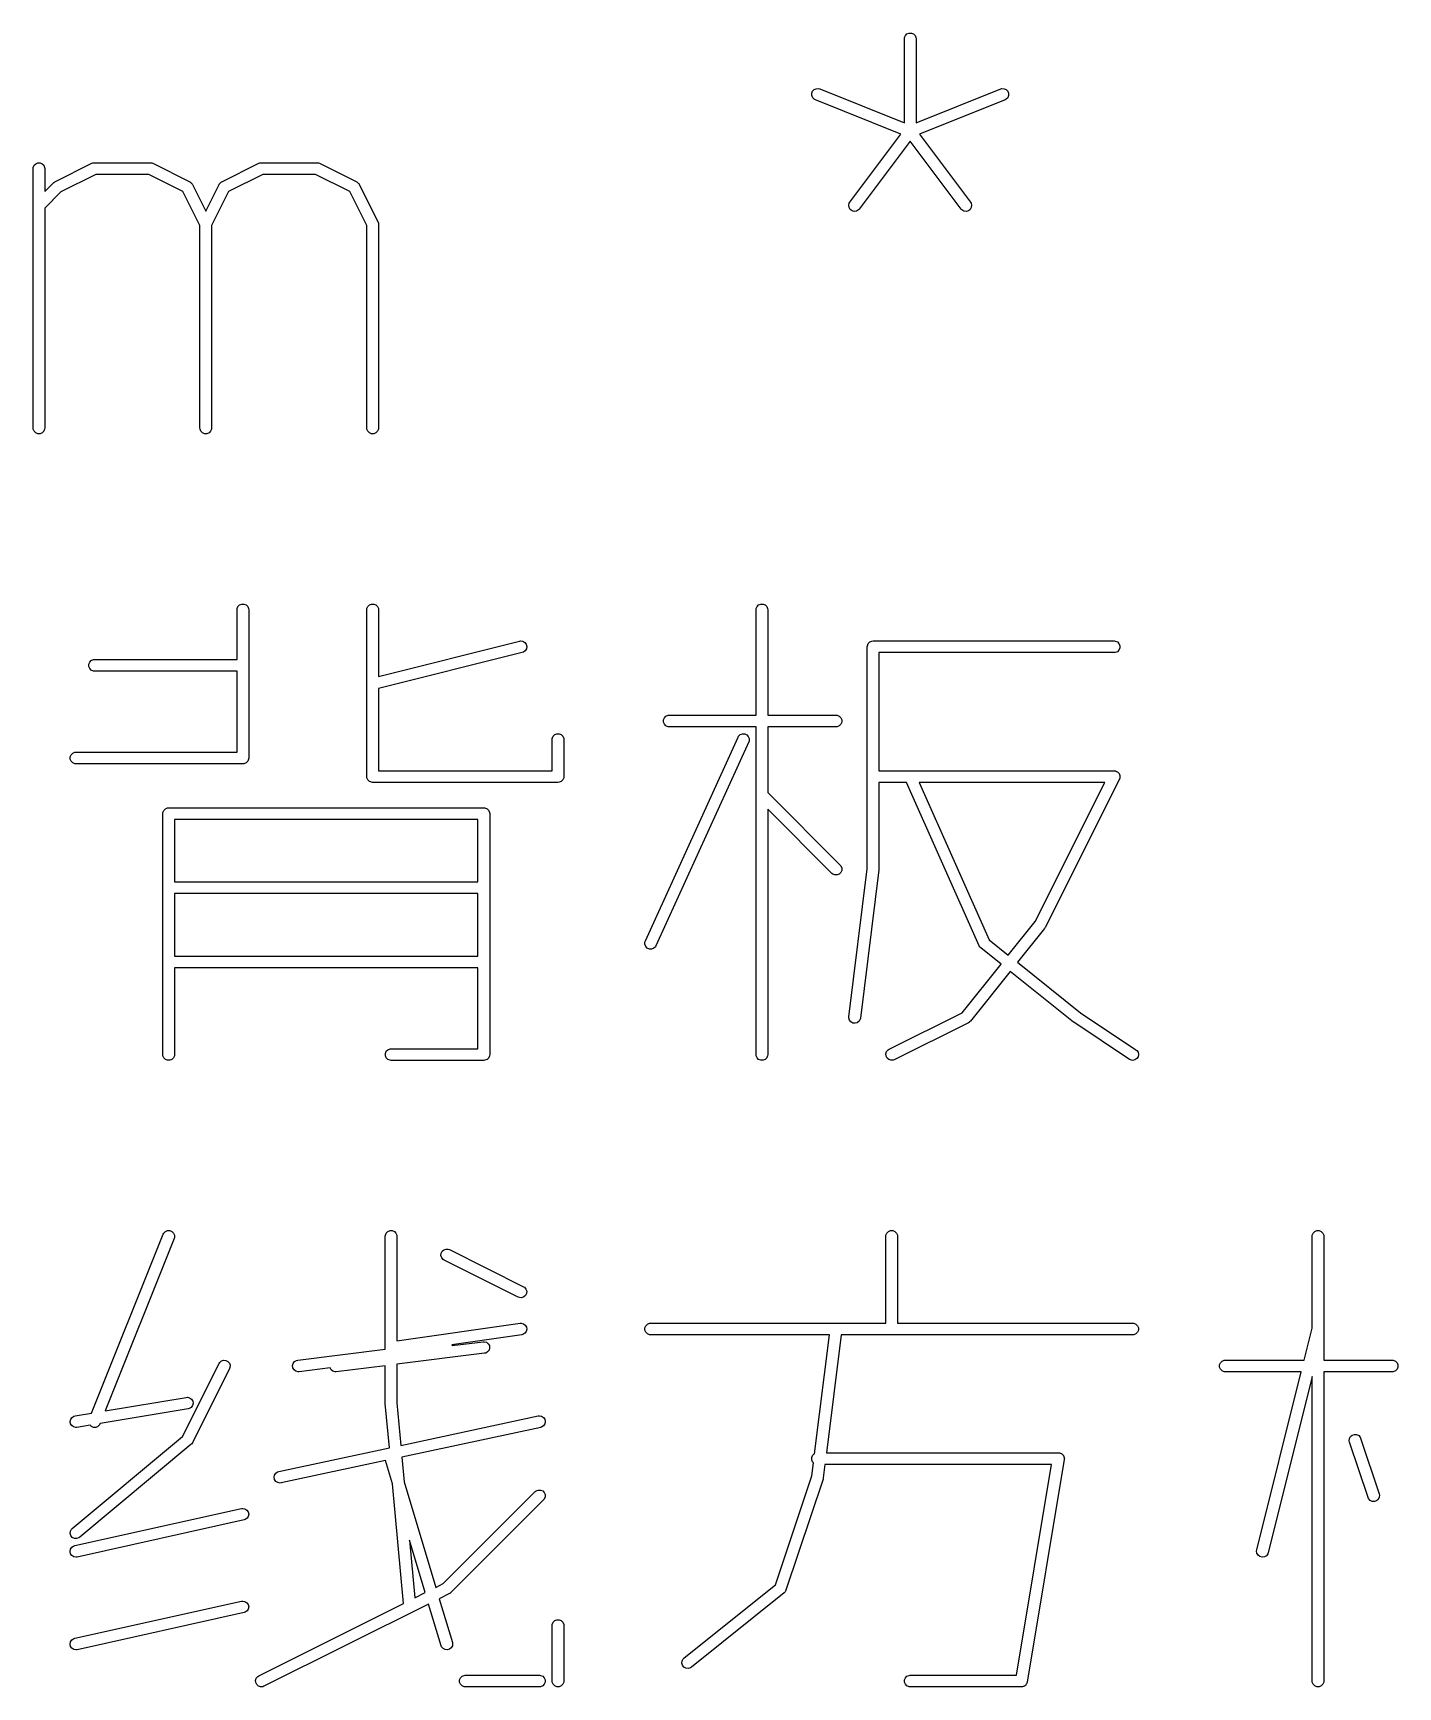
# Model space of a CAD drawing. Extents: x 20 to 216, y -192 to -20.
# Drawn here: x 43.37 to 60.9, y -192.46 to -171.21 of the extents above; entities that cross this region are included whole.
import ezdxf

# ---------------------------------------------------------------- set-up
doc = ezdxf.new("R2010")
doc.units = 0
doc.layers.add('BLACK', color=7, linetype='CONTINUOUS')

msp = doc.modelspace()

# ---------------------------------------------------------------- linework, layer by layer
at = {"layer": 'BLACK', "linetype": 'CONTINUOUS'}
for p, q in [((54.558459, -171.266223), (54.569658, -171.239187)), ((54.569658, -171.239187), (54.59035, -171.218495)), ((54.59035, -171.218495), (54.617386, -171.207296)), ((54.617386, -171.207296), (54.64665, -171.207296)), ((54.64665, -171.207296), (54.673686, -171.218495)), ((54.673686, -171.218495), (54.694378, -171.239187)), ((54.694378, -171.239187), (54.705577, -171.266223)), ((54.557018, -171.280855), (54.558459, -171.266223)), ((54.557018, -172.360553), (54.557018, -171.280855)), ((54.705577, -171.266223), (54.707018, -171.280855)), ((54.707018, -171.280855), (54.707018, -172.360553)), ((53.36781, -171.981406), (53.378678, -171.954235)), ((53.368167, -172.010668), (53.36781, -171.981406)), ((53.379694, -172.037565), (53.368167, -172.010668)), ((53.378678, -171.954235), (53.399117, -171.933292)), ((53.400637, -172.058004), (53.379694, -172.037565)), ((53.399117, -171.933292), (53.426014, -171.921765)), ((53.413688, -172.064776), (53.400637, -172.058004)), ((54.5133, -172.504621), (53.413688, -172.064776)), ((53.426014, -171.921765), (53.455276, -171.921408)), ((53.455276, -171.921408), (53.469396, -171.925504)), ((53.469396, -171.925504), (54.557018, -172.360553)), ((54.707018, -172.360553), (55.794641, -171.925504)), ((55.850349, -172.064776), (54.750735, -172.504621)), ((55.794641, -171.925504), (55.808761, -171.921408)), ((55.808761, -171.921408), (55.838023, -171.921765)), ((55.838023, -171.921765), (55.86492, -171.933292)), ((55.8634, -172.058004), (55.850349, -172.064776)), ((55.884343, -172.037565), (55.8634, -172.058004)), ((55.86492, -171.933292), (55.885359, -171.954235)), ((55.89587, -172.010668), (55.884343, -172.037565)), ((55.885359, -171.954235), (55.896227, -171.981406)), ((55.896227, -171.981406), (55.89587, -172.010668)), ((53.857733, -173.378712), (54.5133, -172.504621)), ((54.750735, -172.504621), (55.406304, -173.378712)), ((54.632018, -172.596331), (53.977733, -173.468712)), ((55.286304, -173.468712), (54.632018, -172.596331)), ((43.366542, -172.947521), (43.367983, -172.932889)), ((43.366542, -176.280855), (43.366542, -172.947521)), ((43.367983, -172.932889), (43.379182, -172.905853)), ((43.379182, -172.905853), (43.399874, -172.885161)), ((43.399874, -172.885161), (43.42691, -172.873962)), ((43.42691, -172.873962), (43.456174, -172.873962)), ((43.456174, -172.873962), (43.48321, -172.885161)), ((43.48321, -172.885161), (43.503902, -172.905853)), ((43.503902, -172.905853), (43.515101, -172.932889)), ((43.515101, -172.932889), (43.516542, -172.947521)), ((43.516542, -172.947521), (43.516542, -173.242646)), ((43.646096, -173.118535), (44.122286, -172.880439)), ((44.122286, -172.880439), (44.136018, -172.875184)), ((44.136018, -172.875184), (44.138705, -172.874993)), ((44.138705, -172.874993), (44.141195, -172.873962)), ((44.141195, -172.873962), (44.155827, -172.872521)), ((44.155827, -172.872521), (44.870113, -172.872521)), ((44.870113, -172.872521), (44.884745, -172.873962)), ((44.884745, -172.873962), (44.887234, -172.874993)), ((44.887234, -172.874993), (44.889922, -172.875184)), ((44.889922, -172.875184), (44.903654, -172.880439)), ((44.903654, -172.880439), (45.379845, -173.118535)), ((45.788953, -173.118535), (46.265144, -172.880439)), ((46.265144, -172.880439), (46.278876, -172.875184)), ((46.278876, -172.875184), (46.281563, -172.874993)), ((46.281563, -172.874993), (46.284053, -172.873962)), ((46.284053, -172.873962), (46.298685, -172.872521)), ((46.298685, -172.872521), (47.01297, -172.872521)), ((47.01297, -172.872521), (47.027602, -172.873962)), ((47.027602, -172.873962), (47.030091, -172.874993)), ((47.030091, -172.874993), (47.032779, -172.875184)), ((47.032779, -172.875184), (47.046511, -172.880439)), ((47.046511, -172.880439), (47.522702, -173.118535)), ((43.516542, -173.242646), (43.626604, -173.132584)), ((43.626604, -173.132584), (43.632356, -173.127863)), ((43.632356, -173.127863), (43.633653, -173.126368)), ((43.633653, -173.126368), (43.635907, -173.124948)), ((43.635907, -173.124948), (43.637969, -173.123257)), ((43.637969, -173.123257), (43.639799, -173.122498)), ((43.639799, -173.122498), (43.646096, -173.118535)), ((44.173532, -173.022521), (43.724064, -173.247255)), ((44.852408, -173.022521), (44.173532, -173.022521)), ((45.290402, -173.241518), (44.852408, -173.022521)), ((45.379845, -173.118535), (45.382291, -173.120075)), ((45.382291, -173.120075), (45.383446, -173.12046)), ((45.383446, -173.12046), (45.384884, -173.121707)), ((45.384884, -173.121707), (45.392288, -173.126368)), ((45.392288, -173.126368), (45.398447, -173.133469)), ((45.398447, -173.133469), (45.405554, -173.139633)), ((45.405554, -173.139633), (45.410215, -173.147038)), ((45.410215, -173.147038), (45.411461, -173.148475)), ((45.411461, -173.148475), (45.411845, -173.149628)), ((45.411845, -173.149628), (45.413386, -173.152076)), ((45.413386, -173.152076), (45.584399, -173.494102)), ((45.584399, -173.494102), (45.755412, -173.152076)), ((45.755412, -173.152076), (45.756952, -173.149629)), ((45.756952, -173.149629), (45.757337, -173.148475)), ((45.757337, -173.148475), (45.758584, -173.147036)), ((45.758584, -173.147036), (45.763245, -173.139633)), ((45.763245, -173.139633), (45.770347, -173.133472)), ((45.770347, -173.133472), (45.77651, -173.126367)), ((45.77651, -173.126367), (45.783911, -173.121707)), ((45.783911, -173.121707), (45.785352, -173.120459)), ((45.785352, -173.120459), (45.786508, -173.120073)), ((45.786508, -173.120073), (45.788953, -173.118535)), ((46.31639, -173.022521), (45.878395, -173.241518)), ((46.995265, -173.022521), (46.31639, -173.022521)), ((47.433259, -173.241518), (46.995265, -173.022521)), ((47.522702, -173.118535), (47.525148, -173.120075)), ((47.525148, -173.120075), (47.526303, -173.12046)), ((47.526303, -173.12046), (47.527741, -173.121707)), ((47.527741, -173.121707), (47.535145, -173.126368)), ((47.535145, -173.126368), (47.541304, -173.133469)), ((47.541304, -173.133469), (47.548411, -173.139633)), ((47.548411, -173.139633), (47.553072, -173.147038)), ((47.553072, -173.147038), (47.554318, -173.148475)), ((47.554318, -173.148475), (47.554702, -173.149628)), ((47.554702, -173.149628), (47.556243, -173.152076)), ((47.556243, -173.152076), (47.794338, -173.628266)), ((43.724064, -173.247255), (43.516542, -173.454778)), ((45.509399, -173.679512), (45.290402, -173.241518)), ((45.878395, -173.241518), (45.659399, -173.679512)), ((47.652256, -173.679512), (47.433259, -173.241518)), ((53.850107, -173.391282), (53.857733, -173.378712)), ((55.406304, -173.378712), (55.41393, -173.391282)), ((43.516542, -173.454778), (43.516542, -176.280855)), ((53.842844, -173.41963), (53.850107, -173.391282)), ((53.846983, -173.448599), (53.842844, -173.41963)), ((53.861892, -173.47378), (53.846983, -173.448599)), ((53.885303, -173.491338), (53.861892, -173.47378)), ((53.913651, -173.498601), (53.885303, -173.491338)), ((53.94262, -173.494462), (53.913651, -173.498601)), ((53.967801, -173.479553), (53.94262, -173.494462)), ((53.977733, -173.468712), (53.967801, -173.479553)), ((55.296236, -173.479553), (55.286304, -173.468712)), ((55.321417, -173.494462), (55.296236, -173.479553)), ((55.350385, -173.4986), (55.321417, -173.494462)), ((55.378734, -173.491338), (55.350385, -173.4986)), ((55.402145, -173.47378), (55.378734, -173.491338)), ((55.417054, -173.448599), (55.402145, -173.47378)), ((55.41393, -173.391282), (55.421193, -173.41963)), ((55.421193, -173.41963), (55.417054, -173.448599)), ((45.509399, -176.280855), (45.509399, -173.679512)), ((45.659399, -173.679512), (45.659399, -176.280855)), ((47.652256, -176.280855), (47.652256, -173.679512)), ((47.794338, -173.628266), (47.799593, -173.641998)), ((47.799593, -173.641998), (47.799783, -173.644685)), ((47.799783, -173.644685), (47.800815, -173.647175)), ((47.800815, -173.647175), (47.802256, -173.661807)), ((47.802256, -173.661807), (47.802256, -176.280855)), ((43.367983, -176.295487), (43.366542, -176.280855)), ((43.379182, -176.322523), (43.367983, -176.295487)), ((43.399874, -176.343215), (43.379182, -176.322523)), ((43.42691, -176.354414), (43.399874, -176.343215)), ((43.456174, -176.354414), (43.42691, -176.354414)), ((43.48321, -176.343215), (43.456174, -176.354414)), ((43.503902, -176.322523), (43.48321, -176.343215)), ((43.515101, -176.295487), (43.503902, -176.322523)), ((43.516542, -176.280855), (43.515101, -176.295487)), ((45.51084, -176.295487), (45.509399, -176.280855)), ((45.522039, -176.322523), (45.51084, -176.295487)), ((45.542731, -176.343215), (45.522039, -176.322523)), ((45.569767, -176.354414), (45.542731, -176.343215)), ((45.599031, -176.354414), (45.569767, -176.354414)), ((45.626067, -176.343215), (45.599031, -176.354414)), ((45.646759, -176.322523), (45.626067, -176.343215)), ((45.657958, -176.295487), (45.646759, -176.322523)), ((45.659399, -176.280855), (45.657958, -176.295487)), ((47.653697, -176.295487), (47.652256, -176.280855)), ((47.664896, -176.322523), (47.653697, -176.295487)), ((47.685588, -176.343215), (47.664896, -176.322523)), ((47.712624, -176.354414), (47.685588, -176.343215)), ((47.741888, -176.354414), (47.712624, -176.354414)), ((47.768924, -176.343215), (47.741888, -176.354414)), ((47.789616, -176.322523), (47.768924, -176.343215)), ((47.800815, -176.295487), (47.789616, -176.322523)), ((47.802256, -176.280855), (47.800815, -176.295487)), ((45.985587, -178.616289), (45.987028, -178.601657)), ((45.985587, -179.255575), (45.985587, -178.616289)), ((45.987028, -178.601657), (45.998227, -178.574621)), ((45.998227, -178.574621), (46.018919, -178.553929)), ((46.018919, -178.553929), (46.045955, -178.54273)), ((46.045955, -178.54273), (46.075219, -178.54273)), ((46.075219, -178.54273), (46.102255, -178.553929)), ((46.102255, -178.553929), (46.122947, -178.574621)), ((46.122947, -178.574621), (46.134146, -178.601657)), ((46.134146, -178.601657), (46.135587, -178.616289)), ((46.135587, -178.616289), (46.135587, -180.521051)), ((47.652254, -178.616289), (47.653695, -178.601657)), ((47.652254, -180.759146), (47.652254, -178.616289)), ((47.653695, -178.601657), (47.664894, -178.574621)), ((47.664894, -178.574621), (47.685586, -178.553929)), ((47.685586, -178.553929), (47.712622, -178.54273)), ((47.712622, -178.54273), (47.741886, -178.54273)), ((47.741886, -178.54273), (47.768922, -178.553929)), ((47.768922, -178.553929), (47.789614, -178.574621)), ((47.789614, -178.574621), (47.800813, -178.601657)), ((47.800813, -178.601657), (47.802254, -178.616289)), ((47.802254, -178.616289), (47.802254, -179.472611)), ((52.652253, -178.616289), (52.653694, -178.601657)), ((52.652253, -179.96986), (52.652253, -178.616289)), ((52.653694, -178.601657), (52.664893, -178.574621)), ((52.664893, -178.574621), (52.685585, -178.553929)), ((52.685585, -178.553929), (52.712621, -178.54273)), ((52.712621, -178.54273), (52.741885, -178.54273)), ((52.741885, -178.54273), (52.768921, -178.553929)), ((52.768921, -178.553929), (52.789613, -178.574621)), ((52.789613, -178.574621), (52.800812, -178.601657)), ((52.800812, -178.601657), (52.802253, -178.616289)), ((52.802253, -178.616289), (52.802253, -179.96986)), ((47.802254, -179.472611), (49.613826, -179.019719)), ((49.613826, -179.019719), (49.628371, -179.017568)), ((49.628371, -179.017568), (49.657316, -179.021876)), ((49.657316, -179.021876), (49.682409, -179.036931)), ((49.682409, -179.036931), (49.69983, -179.060444)), ((49.70262, -179.117779), (49.687565, -179.142872)), ((49.69983, -179.060444), (49.706928, -179.088834)), ((49.706928, -179.088834), (49.70262, -179.117779)), ((54.080825, -179.09248), (54.082266, -179.077848)), ((54.080825, -181.944952), (54.080825, -179.09248)), ((54.082266, -179.077848), (54.093465, -179.050812)), ((54.093465, -179.050812), (54.114157, -179.03012)), ((54.114157, -179.03012), (54.141193, -179.018921)), ((54.141193, -179.018921), (54.155825, -179.01748)), ((54.155825, -179.01748), (57.251063, -179.01748)), ((57.251063, -179.01748), (57.265695, -179.018921)), ((57.265695, -179.018921), (57.292731, -179.03012)), ((57.292731, -179.03012), (57.313423, -179.050812)), ((57.313423, -179.050812), (57.324622, -179.077848)), ((57.324622, -179.107112), (57.313423, -179.134148)), ((57.324622, -179.077848), (57.324622, -179.107112)), ((44.082266, -179.315943), (44.093465, -179.288907)), ((44.082266, -179.345207), (44.082266, -179.315943)), ((44.093465, -179.288907), (44.114157, -179.268215)), ((44.114157, -179.268215), (44.141193, -179.257016)), ((44.141193, -179.257016), (44.155825, -179.255575)), ((44.155825, -179.255575), (45.985587, -179.255575)), ((49.650207, -179.165241), (47.802254, -179.627228)), ((49.664052, -179.160294), (49.650207, -179.165241)), ((49.687565, -179.142872), (49.664052, -179.160294)), ((57.251063, -179.16748), (54.230825, -179.16748)), ((54.230825, -179.16748), (54.230825, -180.684146)), ((57.265695, -179.166039), (57.251063, -179.16748)), ((57.292731, -179.15484), (57.265695, -179.166039)), ((57.313423, -179.134148), (57.292731, -179.15484)), ((44.093465, -179.372243), (44.082266, -179.345207)), ((44.114157, -179.392935), (44.093465, -179.372243)), ((44.141193, -179.404134), (44.114157, -179.392935)), ((44.155825, -179.405575), (44.141193, -179.404134)), ((45.985587, -179.405575), (44.155825, -179.405575)), ((45.985587, -180.446051), (45.985587, -179.405575)), ((47.802254, -179.627228), (47.802254, -180.684146)), ((51.522145, -179.971301), (51.536777, -179.96986)), ((51.536777, -179.96986), (52.652253, -179.96986)), ((52.802253, -179.96986), (53.679634, -179.96986)), ((53.679634, -179.96986), (53.694266, -179.971301)), ((51.463218, -180.030228), (51.474417, -180.003192)), ((51.463218, -180.059492), (51.463218, -180.030228)), ((51.474417, -180.086528), (51.463218, -180.059492)), ((51.474417, -180.003192), (51.495109, -179.9825)), ((51.495109, -180.10722), (51.474417, -180.086528)), ((51.495109, -179.9825), (51.522145, -179.971301)), ((51.522145, -180.118419), (51.495109, -180.10722)), ((51.536777, -180.11986), (51.522145, -180.118419)), ((52.652253, -180.11986), (51.536777, -180.11986)), ((52.652253, -184.330575), (52.652253, -180.11986)), ((53.679634, -180.11986), (52.802253, -180.11986)), ((52.802253, -180.11986), (52.802253, -180.966175)), ((53.694266, -180.118419), (53.679634, -180.11986)), ((53.694266, -179.971301), (53.721302, -179.9825)), ((53.721302, -180.10722), (53.694266, -180.118419)), ((53.721302, -179.9825), (53.741994, -180.003192)), ((53.741994, -180.086528), (53.721302, -180.10722)), ((53.741994, -180.003192), (53.753193, -180.030228)), ((53.753193, -180.059492), (53.741994, -180.086528)), ((53.753193, -180.030228), (53.753193, -180.059492)), ((50.033206, -180.282956), (50.034647, -180.268324)), ((50.033206, -180.684146), (50.033206, -180.282956)), ((50.034647, -180.268324), (50.045846, -180.241288)), ((50.045846, -180.241288), (50.066538, -180.220596)), ((50.066538, -180.220596), (50.093574, -180.209397)), ((50.093574, -180.209397), (50.122838, -180.209397)), ((50.122838, -180.209397), (50.149874, -180.220596)), ((50.149874, -180.220596), (50.170566, -180.241288)), ((50.170566, -180.241288), (50.181765, -180.268324)), ((50.181765, -180.268324), (50.183206, -180.282956)), ((50.183206, -180.282956), (50.183206, -180.759146)), ((51.230405, -182.870968), (52.42088, -180.251921)), ((52.557435, -180.313991), (51.366959, -182.933038)), ((52.42088, -180.251921), (52.428247, -180.239197)), ((52.428247, -180.239197), (52.44963, -180.219218)), ((52.44963, -180.219218), (52.47703, -180.208943)), ((52.47703, -180.208943), (52.506276, -180.209936)), ((52.506276, -180.209936), (52.532917, -180.222045)), ((52.532917, -180.222045), (52.552896, -180.243428)), ((52.552896, -180.243428), (52.563171, -180.270828)), ((52.562178, -180.300075), (52.557435, -180.313991)), ((52.563171, -180.270828), (52.562178, -180.300075)), ((43.844171, -180.506419), (43.85537, -180.479383)), ((43.844171, -180.535683), (43.844171, -180.506419)), ((43.85537, -180.562719), (43.844171, -180.535683)), ((43.85537, -180.479383), (43.876062, -180.458691)), ((43.876062, -180.583411), (43.85537, -180.562719)), ((43.876062, -180.458691), (43.903098, -180.447492)), ((43.903098, -180.59461), (43.876062, -180.583411)), ((43.903098, -180.447492), (43.91773, -180.446051)), ((43.91773, -180.596051), (43.903098, -180.59461)), ((43.91773, -180.446051), (45.985587, -180.446051)), ((46.060587, -180.596051), (43.91773, -180.596051)), ((46.075219, -180.59461), (46.060587, -180.596051)), ((46.102255, -180.583411), (46.075219, -180.59461)), ((46.122947, -180.562719), (46.102255, -180.583411)), ((46.134146, -180.535683), (46.122947, -180.562719)), ((46.135587, -180.521051), (46.134146, -180.535683)), ((47.653695, -180.773777), (47.652254, -180.759146)), ((47.653695, -180.773778), (47.653695, -180.773777)), ((47.664894, -180.800814), (47.653695, -180.773778)), ((47.685586, -180.821506), (47.664894, -180.800814)), ((47.802254, -180.684146), (50.033206, -180.684146)), ((50.170566, -180.800814), (50.149874, -180.821506)), ((50.181765, -180.773778), (50.170566, -180.800814)), ((50.183206, -180.759146), (50.181765, -180.773777)), ((50.181765, -180.773777), (50.181765, -180.773778)), ((54.230825, -180.684146), (57.251063, -180.684146)), ((57.318145, -180.792687), (56.365764, -182.697449)), ((57.251063, -180.684146), (57.265695, -180.685587)), ((57.265695, -180.685587), (57.268184, -180.686618)), ((57.268184, -180.686618), (57.270872, -180.686809)), ((57.270872, -180.686809), (57.281628, -180.692187)), ((57.281628, -180.692187), (57.292731, -180.696786)), ((57.292731, -180.696786), (57.294635, -180.69869)), ((57.294635, -180.69869), (57.297047, -180.699896)), ((57.297047, -180.699896), (57.304925, -180.70898)), ((57.304925, -180.70898), (57.313423, -180.717478)), ((57.313423, -180.717478), (57.314454, -180.719968)), ((57.314454, -180.719968), (57.31622, -180.722004)), ((57.31622, -180.722004), (57.32002, -180.733406)), ((57.3234, -180.778955), (57.318145, -180.792687)), ((57.32002, -180.733406), (57.324622, -180.744514)), ((57.32359, -180.776267), (57.3234, -180.778955)), ((57.324622, -180.773778), (57.32359, -180.776267)), ((57.324622, -180.744514), (57.324622, -180.747209)), ((57.324622, -180.747209), (57.325474, -180.749765)), ((57.325474, -180.749765), (57.324622, -180.761756)), ((57.324622, -180.761756), (57.324622, -180.773778)), ((47.712622, -180.832705), (47.685586, -180.821506)), ((47.727254, -180.834146), (47.712622, -180.832705)), ((50.108206, -180.834146), (47.727254, -180.834146)), ((50.122838, -180.832705), (50.108206, -180.834146)), ((50.149874, -180.821506), (50.122838, -180.832705)), ((52.802253, -180.966175), (53.732667, -181.896589)), ((54.583275, -180.834146), (54.230825, -180.834146)), ((54.230825, -180.834146), (54.230825, -181.949622)), ((55.51586, -182.932463), (54.583275, -180.834146)), ((57.12971, -180.834146), (54.747422, -180.834146)), ((54.747422, -180.834146), (55.645512, -182.854849)), ((56.235153, -182.62326), (57.12971, -180.834146)), ((45.033206, -181.235337), (45.034647, -181.220705)), ((45.033206, -184.330575), (45.033206, -181.235337)), ((45.034647, -181.220705), (45.045846, -181.193669)), ((45.045846, -181.193669), (45.066538, -181.172977)), ((45.066538, -181.172977), (45.093574, -181.161778)), ((45.093574, -181.161778), (45.108206, -181.160337)), ((45.108206, -181.160337), (49.155825, -181.160337)), ((49.155825, -181.160337), (49.170457, -181.161778)), ((49.170457, -181.161778), (49.197493, -181.172977)), ((49.197493, -181.172977), (49.218185, -181.193669)), ((49.218185, -181.193669), (49.229384, -181.220705)), ((49.229384, -181.220705), (49.230825, -181.235337)), ((49.230825, -181.235337), (49.230825, -184.330575)), ((53.626601, -182.002655), (52.802253, -181.178307)), ((52.802253, -181.178307), (52.802253, -184.330575)), ((49.080825, -181.310337), (45.183206, -181.310337)), ((45.183206, -181.310337), (45.183206, -182.112718)), ((49.080825, -182.112718), (49.080825, -181.310337)), ((53.637966, -182.011982), (53.626601, -182.002655)), ((53.665002, -182.023181), (53.637966, -182.011982)), ((53.694265, -182.023181), (53.665002, -182.023181)), ((53.721302, -182.011982), (53.694265, -182.023181)), ((53.741994, -181.99129), (53.721302, -182.011982)), ((53.732667, -181.896589), (53.741994, -181.907954)), ((53.741994, -181.907954), (53.753193, -181.93499)), ((53.753193, -181.964253), (53.741994, -181.99129)), ((53.753193, -181.93499), (53.753193, -181.964253)), ((53.843309, -183.845081), (54.080825, -181.944952)), ((54.230246, -181.958925), (53.992151, -183.863687)), ((54.230368, -181.95426), (54.230246, -181.958925)), ((54.230825, -181.949622), (54.230368, -181.95426)), ((45.183206, -182.112718), (49.080825, -182.112718)), ((49.080825, -182.262718), (45.183206, -182.262718)), ((45.183206, -182.262718), (45.183206, -183.065099)), ((49.080825, -183.065099), (49.080825, -182.262718)), ((55.892079, -183.052103), (56.235153, -182.62326)), ((56.357247, -182.71076), (56.009209, -183.145807)), ((56.357655, -182.710131), (56.357247, -182.71076)), ((56.357932, -182.709892), (56.357655, -182.710131)), ((56.361577, -182.7041), (56.357932, -182.709892)), ((56.365262, -182.698434), (56.361577, -182.7041)), ((56.365362, -182.698086), (56.365262, -182.698434)), ((56.365764, -182.697449), (56.365362, -182.698086)), ((51.224669, -182.914131), (51.225662, -182.884885)), ((51.234944, -182.941531), (51.224669, -182.914131)), ((51.225662, -182.884885), (51.230405, -182.870968)), ((51.254923, -182.962914), (51.234944, -182.941531)), ((51.366959, -182.933038), (51.359593, -182.945762)), ((55.52312, -182.945249), (55.51586, -182.932463)), ((55.525459, -182.947472), (55.52312, -182.945249)), ((55.645512, -182.854849), (55.892079, -183.052103)), ((45.183206, -183.065099), (49.080825, -183.065099)), ((51.281564, -182.975023), (51.254923, -182.962914)), ((51.31081, -182.976016), (51.281564, -182.975023)), ((51.33821, -182.965741), (51.31081, -182.976016)), ((51.359593, -182.945762), (51.33821, -182.965741)), ((55.527018, -182.950302), (55.525459, -182.947472)), ((55.537544, -182.960568), (55.527018, -182.950302)), ((55.798375, -183.169233), (55.537544, -182.960568)), ((56.009209, -183.145807), (56.819176, -183.793781)), ((49.080825, -183.215099), (45.183206, -183.215099)), ((45.183206, -183.215099), (45.183206, -184.330575)), ((49.080825, -184.255575), (49.080825, -183.215099)), ((55.298026, -183.794668), (55.798375, -183.169233)), ((55.915505, -183.262937), (55.404866, -183.901236)), ((56.72802, -183.912949), (55.915505, -183.262937)), ((54.360379, -184.263493), (55.298026, -183.794668)), ((56.819176, -183.793781), (57.53076, -184.268171)), ((53.842924, -183.859779), (53.843309, -183.845081)), ((53.850683, -183.887995), (53.842924, -183.859779)), ((53.868649, -183.911094), (53.850683, -183.887995)), ((53.894087, -183.92556), (53.868649, -183.911094)), ((53.923125, -183.92919), (53.894087, -183.92556)), ((53.951341, -183.921431), (53.923125, -183.92919)), ((53.97444, -183.903465), (53.951341, -183.921431)), ((53.988906, -183.878027), (53.97444, -183.903465)), ((53.992151, -183.863687), (53.988906, -183.878027)), ((55.379842, -183.921466), (54.427461, -184.397657)), ((55.392285, -183.913633), (55.379842, -183.921466)), ((55.393274, -183.912491), (55.392285, -183.913633)), ((55.3946, -183.911762), (55.393274, -183.912491)), ((55.404866, -183.901236), (55.3946, -183.911762)), ((56.730745, -183.914721), (56.72802, -183.912949)), ((56.733269, -183.916788), (56.730745, -183.914721)), ((57.447555, -184.392979), (56.733269, -183.916788)), ((45.034647, -184.345207), (45.033206, -184.330575)), ((45.045846, -184.372243), (45.034647, -184.345207)), ((45.066538, -184.392935), (45.045846, -184.372243)), ((45.093574, -184.404134), (45.066538, -184.392935)), ((45.122838, -184.404134), (45.093574, -184.404134)), ((45.149874, -184.392935), (45.122838, -184.404134)), ((45.170566, -184.372243), (45.149874, -184.392935)), ((45.181765, -184.345207), (45.170566, -184.372243)), ((45.183206, -184.330575), (45.181765, -184.345207)), ((47.89179, -184.315943), (47.902989, -184.288907)), ((47.89179, -184.345207), (47.89179, -184.315943)), ((47.902989, -184.372243), (47.89179, -184.345207)), ((47.902989, -184.288907), (47.923681, -184.268215)), ((47.923681, -184.392935), (47.902989, -184.372243)), ((47.923681, -184.268215), (47.950717, -184.257016)), ((47.950717, -184.404134), (47.923681, -184.392935)), ((47.950717, -184.257016), (47.965349, -184.255575)), ((47.965349, -184.405575), (47.950717, -184.404134)), ((47.965349, -184.255575), (49.080825, -184.255575)), ((49.155825, -184.405575), (47.965349, -184.405575)), ((49.170457, -184.404134), (49.155825, -184.405575)), ((49.197493, -184.392935), (49.170457, -184.404134)), ((49.218185, -184.372243), (49.197493, -184.392935)), ((49.229384, -184.345207), (49.218185, -184.372243)), ((49.230825, -184.330575), (49.229384, -184.345206)), ((49.229384, -184.345206), (49.229384, -184.345207)), ((52.653694, -184.345207), (52.652253, -184.330575)), ((52.664893, -184.372243), (52.653694, -184.345207)), ((52.685585, -184.392935), (52.664893, -184.372243)), ((52.712621, -184.404134), (52.685585, -184.392935)), ((52.741885, -184.404134), (52.712621, -184.404134)), ((52.768921, -184.392935), (52.741885, -184.404134)), ((52.789613, -184.372243), (52.768921, -184.392935)), ((52.800812, -184.345207), (52.789613, -184.372243)), ((52.802253, -184.330575), (52.800812, -184.345207)), ((54.319509, -184.321194), (54.328763, -184.293433)), ((54.321583, -184.350384), (54.319509, -184.321194)), ((54.33467, -184.376559), (54.321583, -184.350384)), ((54.328763, -184.293433), (54.347936, -184.271325)), ((54.356778, -184.395732), (54.33467, -184.376559)), ((54.347936, -184.271325), (54.360379, -184.263493)), ((54.384539, -184.404986), (54.356778, -184.395732)), ((54.413729, -184.402912), (54.384539, -184.404986)), ((54.427461, -184.397657), (54.413729, -184.402912)), ((57.460529, -184.399896), (57.447555, -184.392979)), ((57.489237, -184.405575), (57.460529, -184.399896)), ((57.517931, -184.399836), (57.489237, -184.405575)), ((57.542246, -184.383553), (57.517931, -184.399836)), ((57.53076, -184.268171), (57.542136, -184.277487)), ((57.542136, -184.277487), (57.558419, -184.301802)), ((57.558479, -184.359204), (57.542246, -184.383553)), ((57.558419, -184.301802), (57.564158, -184.330496)), ((57.564158, -184.330496), (57.558479, -184.359204)), ((44.11887, -188.937402), (45.03857, -186.638155)), ((45.177842, -186.693863), (44.291965, -188.908553)), ((45.03857, -186.638155), (45.045342, -186.625104)), ((45.045342, -186.625104), (45.065781, -186.604161)), ((45.065781, -186.604161), (45.092678, -186.592634)), ((45.092678, -186.592634), (45.12194, -186.592277)), ((45.12194, -186.592277), (45.149111, -186.603145)), ((45.149111, -186.603145), (45.170054, -186.623584)), ((45.170054, -186.623584), (45.181581, -186.650481)), ((45.181938, -186.679743), (45.177842, -186.693863)), ((45.181581, -186.650481), (45.181938, -186.679743)), ((47.890349, -186.666009), (47.89179, -186.651377)), ((47.890349, -188.117657), (47.890349, -186.666009)), ((47.89179, -186.651377), (47.902989, -186.624341)), ((47.902989, -186.624341), (47.923681, -186.603649)), ((47.923681, -186.603649), (47.950717, -186.59245)), ((47.950717, -186.59245), (47.979981, -186.59245)), ((47.979981, -186.59245), (48.007017, -186.603649)), ((48.007017, -186.603649), (48.027709, -186.624341)), ((48.027709, -186.624341), (48.038908, -186.651377)), ((48.038908, -186.651377), (48.040349, -186.666009)), ((48.040349, -186.666009), (48.040349, -188.008104)), ((54.31892, -186.666009), (54.320361, -186.651377)), ((54.31892, -187.781485), (54.31892, -186.666009)), ((54.320361, -186.651377), (54.33156, -186.624341)), ((54.33156, -186.624341), (54.352252, -186.603649)), ((54.352252, -186.603649), (54.379288, -186.59245)), ((54.379288, -186.59245), (54.408552, -186.59245)), ((54.408552, -186.59245), (54.435588, -186.603649)), ((54.435588, -186.603649), (54.45628, -186.624341)), ((54.45628, -186.624341), (54.467479, -186.651377)), ((54.467479, -186.651377), (54.46892, -186.666009)), ((54.46892, -186.666009), (54.46892, -187.781485)), ((59.79511, -186.666009), (59.796551, -186.651377)), ((59.79511, -187.84725), (59.79511, -186.666009)), ((59.796551, -186.651377), (59.80775, -186.624341)), ((59.80775, -186.624341), (59.828442, -186.603649)), ((59.828442, -186.603649), (59.855478, -186.59245)), ((59.855478, -186.59245), (59.884742, -186.59245)), ((59.884742, -186.59245), (59.911778, -186.603649)), ((59.911778, -186.603649), (59.93247, -186.624341)), ((59.93247, -186.624341), (59.943669, -186.651377)), ((59.943669, -186.651377), (59.94511, -186.666009)), ((59.94511, -186.666009), (59.94511, -188.257676)), ((48.605224, -186.913485), (48.607298, -186.884295)), ((48.614478, -186.941246), (48.605224, -186.913485)), ((48.607298, -186.884295), (48.620385, -186.85812)), ((48.633651, -186.963354), (48.614478, -186.941246)), ((48.620385, -186.85812), (48.642493, -186.838947)), ((48.646094, -186.971186), (48.633651, -186.963354)), ((48.642493, -186.838947), (48.670254, -186.829693)), ((49.598475, -187.447377), (48.646094, -186.971186)), ((48.670254, -186.829693), (48.699444, -186.831767)), ((48.699444, -186.831767), (48.713176, -186.837022)), ((48.713176, -186.837022), (49.665557, -187.313213)), ((49.665557, -187.313213), (49.678, -187.321046)), ((49.678, -187.321046), (49.697174, -187.343153)), ((49.704353, -187.400105), (49.691266, -187.426279)), ((49.697174, -187.343153), (49.706427, -187.370914)), ((49.706427, -187.370914), (49.704353, -187.400105)), ((49.612207, -187.452632), (49.598475, -187.447377)), ((49.641397, -187.454706), (49.612207, -187.452632)), ((49.669158, -187.445452), (49.641397, -187.454706)), ((49.691266, -187.426279), (49.669158, -187.445452)), ((48.040349, -188.008104), (49.62141, -187.782239)), ((49.62141, -187.782239), (49.636098, -187.781596)), ((49.636098, -187.781596), (49.664446, -187.788859)), ((49.664446, -187.788859), (49.687857, -187.806417)), ((49.687857, -187.806417), (49.702767, -187.831597)), ((49.702767, -187.831597), (49.706905, -187.860567)), ((51.225123, -187.841853), (51.236322, -187.814817)), ((51.236322, -187.814817), (51.257014, -187.794125)), ((51.257014, -187.794125), (51.28405, -187.782926)), ((51.28405, -187.782926), (51.298682, -187.781485)), ((51.298682, -187.781485), (54.31892, -187.781485)), ((54.46892, -187.781485), (57.489158, -187.781485)), ((57.489158, -187.781485), (57.50379, -187.782926)), ((57.50379, -187.782926), (57.530826, -187.794125)), ((57.530826, -187.794125), (57.551518, -187.814817)), ((57.551518, -187.814817), (57.562717, -187.841853)), ((49.642623, -187.930731), (48.744076, -188.059094)), ((48.750113, -188.06971), (49.146522, -188.020159)), ((49.146522, -188.020159), (49.16122, -188.019774)), ((49.16122, -188.019774), (49.189436, -188.027533)), ((49.189436, -188.027533), (49.212535, -188.045499)), ((49.656904, -187.927235), (49.642623, -187.930731)), ((49.682084, -187.912325), (49.656904, -187.927235)), ((49.699642, -187.888915), (49.682084, -187.912325)), ((49.706905, -187.860567), (49.699642, -187.888915)), ((51.225123, -187.871117), (51.225123, -187.841853)), ((51.236322, -187.898153), (51.225123, -187.871117)), ((51.257014, -187.918845), (51.236322, -187.898153)), ((51.28405, -187.930044), (51.257014, -187.918845)), ((51.298682, -187.931485), (51.28405, -187.930044)), ((53.594675, -187.931485), (51.298682, -187.931485)), ((53.40371, -189.459201), (53.594675, -187.931485)), ((53.745843, -187.931485), (53.55626, -189.448152)), ((57.489158, -187.931485), (53.745843, -187.931485)), ((57.50379, -187.930044), (57.489158, -187.931485)), ((57.530826, -187.918845), (57.50379, -187.930044)), ((57.551518, -187.898153), (57.530826, -187.918845)), ((57.562717, -187.871117), (57.551518, -187.898153)), ((57.562717, -187.841853), (57.562717, -187.871117)), ((59.692503, -188.257676), (59.79511, -187.84725)), ((46.76557, -188.258255), (47.890349, -188.117657)), ((49.165127, -188.169001), (48.040349, -188.309598)), ((48.744076, -188.059094), (48.750113, -188.06971)), ((49.179468, -188.165756), (49.165127, -188.169001)), ((49.204906, -188.15129), (49.179468, -188.165756)), ((49.222871, -188.128191), (49.204906, -188.15129)), ((49.212535, -188.045499), (49.227001, -188.070937)), ((49.23063, -188.099975), (49.222871, -188.128191)), ((49.227001, -188.070937), (49.23063, -188.099975)), ((45.286235, -189.237482), (45.75541, -188.299135)), ((45.889574, -188.366217), (45.413383, -189.318598)), ((45.75541, -188.299135), (45.763243, -188.286692)), ((45.763243, -188.286692), (45.78535, -188.267518)), ((45.78535, -188.267518), (45.813111, -188.258265)), ((45.813111, -188.258265), (45.842302, -188.260339)), ((45.842302, -188.260339), (45.868476, -188.273426)), ((45.868476, -188.273426), (45.887649, -188.295534)), ((45.887649, -188.295534), (45.896903, -188.323295)), ((45.894829, -188.352485), (45.889574, -188.366217)), ((45.896903, -188.323295), (45.894829, -188.352485)), ((46.700067, -188.327281), (46.707826, -188.299065)), ((46.703697, -188.356319), (46.700067, -188.327281)), ((46.718163, -188.381757), (46.703697, -188.356319)), ((46.707826, -188.299065), (46.725792, -188.275966)), ((46.741262, -188.399723), (46.718163, -188.381757)), ((46.725792, -188.275966), (46.75123, -188.2615)), ((46.769478, -188.407482), (46.741262, -188.399723)), ((46.75123, -188.2615), (46.76557, -188.258255)), ((46.784176, -188.407097), (46.769478, -188.407482)), ((47.180584, -188.357545), (46.784176, -188.407097)), ((47.194353, -188.381757), (47.180584, -188.357545)), ((47.217452, -188.399723), (47.194353, -188.381757)), ((47.245668, -188.407482), (47.217452, -188.399723)), ((47.260366, -188.407097), (47.245668, -188.407482)), ((47.890349, -188.328348), (47.260366, -188.407097)), ((47.890349, -188.808866), (47.890349, -188.328348)), ((48.040349, -188.309598), (48.040349, -188.805464)), ((58.606075, -188.318044), (58.617274, -188.291008)), ((58.606075, -188.347308), (58.606075, -188.318044)), ((58.617274, -188.374344), (58.606075, -188.347308)), ((58.617274, -188.291008), (58.637966, -188.270316)), ((58.637966, -188.395036), (58.617274, -188.374344)), ((58.637966, -188.270316), (58.665002, -188.259117)), ((58.665002, -188.406235), (58.637966, -188.395036)), ((58.665002, -188.259117), (58.679634, -188.257676)), ((58.679634, -188.407676), (58.665002, -188.406235)), ((58.679634, -188.257676), (59.692503, -188.257676)), ((59.655003, -188.407676), (58.679634, -188.407676)), ((59.083063, -190.695438), (59.655003, -188.407676)), ((59.79511, -188.465718), (59.228585, -190.731818)), ((59.79511, -192.380295), (59.79511, -188.465718)), ((59.94511, -188.257676), (60.822491, -188.257676)), ((60.822491, -188.407676), (59.94511, -188.407676)), ((59.94511, -188.407676), (59.94511, -192.380295)), ((60.822491, -188.257676), (60.837123, -188.259117)), ((60.837123, -188.406235), (60.822491, -188.407676)), ((60.837123, -188.259117), (60.864159, -188.270316)), ((60.864159, -188.395036), (60.837123, -188.406235)), ((60.864159, -188.270316), (60.884851, -188.291008)), ((60.884851, -188.374344), (60.864159, -188.395036)), ((60.884851, -188.291008), (60.89605, -188.318044)), ((60.89605, -188.347308), (60.884851, -188.374344)), ((60.89605, -188.318044), (60.89605, -188.347308)), ((45.358631, -188.882846), (44.226792, -189.071485)), ((44.291965, -188.908553), (45.333971, -188.734887)), ((45.333971, -188.734887), (45.348641, -188.733902)), ((45.348641, -188.733902), (45.37715, -188.740504)), ((45.372827, -188.879019), (45.358631, -188.882846)), ((45.397654, -188.863527), (45.372827, -188.879019)), ((45.37715, -188.740504), (45.400962, -188.757513)), ((45.414662, -188.839715), (45.397654, -188.863527)), ((45.400962, -188.757513), (45.416453, -188.78234)), ((45.421264, -188.811206), (45.414662, -188.839715)), ((45.416453, -188.78234), (45.421264, -188.811206)), ((47.890682, -188.812252), (47.890349, -188.808866)), ((47.890657, -188.815656), (47.890682, -188.812252)), ((47.942267, -189.383368), (47.890657, -188.815656)), ((48.040349, -188.805464), (48.090007, -189.351709)), ((43.842766, -189.044621), (43.849368, -189.016112)), ((43.847577, -189.073487), (43.842766, -189.044621)), ((43.863069, -189.098314), (43.847577, -189.073487)), ((43.849368, -189.016112), (43.866377, -188.9923)), ((43.886881, -189.115323), (43.863069, -189.098314)), ((43.866377, -188.9923), (43.891204, -188.976808)), ((43.891204, -188.976808), (43.9054, -188.972981)), ((43.9054, -188.972981), (44.11887, -188.937402)), ((44.097683, -189.093003), (43.93006, -189.120941)), ((44.11492, -189.109825), (44.097683, -189.093003)), ((44.218689, -189.087866), (44.19825, -189.108809)), ((44.225461, -189.074815), (44.218689, -189.087866)), ((44.226792, -189.071485), (44.225461, -189.074815)), ((48.090007, -189.351709), (49.854397, -188.973626)), ((49.854397, -188.973626), (49.869006, -188.971969)), ((49.869006, -188.971969), (49.897788, -188.977255)), ((49.897788, -188.977255), (49.922356, -188.993152)), ((49.923921, -189.099206), (49.899831, -189.115821)), ((49.922356, -188.993152), (49.938972, -189.017241)), ((49.939818, -189.074638), (49.923921, -189.099206)), ((49.938972, -189.017241), (49.945103, -189.045855)), ((49.945103, -189.045855), (49.939818, -189.074638)), ((43.869716, -190.417916), (45.286235, -189.237482)), ((43.91539, -189.121925), (43.886881, -189.115323)), ((43.93006, -189.120941), (43.91539, -189.121925)), ((44.142091, -189.120693), (44.11492, -189.109825)), ((44.171353, -189.120336), (44.142091, -189.120693)), ((44.19825, -189.108809), (44.171353, -189.120336)), ((45.413383, -189.318598), (45.405551, -189.331041)), ((49.885826, -189.120296), (48.103687, -189.502183)), ((49.899831, -189.115821), (49.885826, -189.120296)), ((60.27189, -189.294437), (60.273965, -189.265247)), ((60.27515, -189.308774), (60.27189, -189.294437)), ((60.273965, -189.265247), (60.287051, -189.239074)), ((60.513245, -190.023059), (60.27515, -189.308774)), ((60.287051, -189.239074), (60.309158, -189.2199)), ((60.309158, -189.2199), (60.336921, -189.210646)), ((60.336921, -189.210646), (60.366111, -189.212721)), ((60.366111, -189.212721), (60.392284, -189.225807)), ((60.392284, -189.225807), (60.411458, -189.247914)), ((60.411458, -189.247914), (60.417452, -189.26134)), ((60.417452, -189.26134), (60.655547, -189.975624)), ((45.394315, -189.342673), (43.965744, -190.53315)), ((45.404633, -189.332199), (45.394315, -189.342673)), ((45.404981, -189.331534), (45.404633, -189.332199)), ((45.405551, -189.331041), (45.404981, -189.331534)), ((46.521063, -189.687912), (47.942267, -189.383368)), ((48.103687, -189.502183), (48.132524, -189.819395)), ((53.36798, -189.50852), (53.379179, -189.481484)), ((53.36798, -189.537784), (53.36798, -189.50852)), ((53.379179, -189.481484), (53.399871, -189.460792)), ((53.399871, -189.460792), (53.40371, -189.459201)), ((53.55626, -189.448152), (56.536777, -189.448152)), ((56.536777, -189.448152), (56.551409, -189.449593)), ((56.551409, -189.449593), (56.557159, -189.451975)), ((56.557159, -189.451975), (56.563303, -189.452999)), ((56.563303, -189.452999), (56.570554, -189.457523)), ((56.570554, -189.457523), (56.578445, -189.460792)), ((56.578445, -189.460792), (56.582846, -189.465193)), ((56.582846, -189.465193), (56.58813, -189.46849)), ((56.58813, -189.46849), (56.593097, -189.475444)), ((56.593097, -189.475444), (56.599137, -189.481484)), ((56.599137, -189.481484), (56.601519, -189.487235)), ((56.601519, -189.487235), (56.605139, -189.492303)), ((56.605139, -189.492303), (56.607066, -189.500627)), ((56.607066, -189.500627), (56.610336, -189.50852)), ((56.610336, -189.50852), (56.610336, -189.514744)), ((56.610336, -189.514744), (56.611741, -189.520812)), ((56.611741, -189.520812), (56.610757, -189.535482)), ((46.461786, -189.762353), (46.467072, -189.73357)), ((46.467072, -189.73357), (46.482969, -189.709002)), ((46.482969, -189.709002), (46.507058, -189.692387)), ((46.507058, -189.692387), (46.521063, -189.687912)), ((47.894221, -189.547068), (46.552493, -189.834582)), ((47.984508, -189.848024), (47.894221, -189.547068)), ((52.901201, -191.145089), (53.368038, -189.744577)), ((53.379179, -189.56482), (53.36798, -189.537784)), ((53.368038, -189.744577), (53.389249, -189.57489)), ((53.389249, -189.57489), (53.379179, -189.56482)), ((53.53751, -189.598152), (53.51596, -189.77055)), ((56.448243, -189.598152), (53.53751, -189.598152)), ((55.997052, -192.305295), (56.448243, -189.598152)), ((56.610757, -189.535482), (56.134567, -192.392625)), ((46.467918, -189.790967), (46.461786, -189.762353)), ((46.484533, -189.815056), (46.467918, -189.790967)), ((46.509101, -189.830953), (46.484533, -189.815056)), ((46.537884, -189.836239), (46.509101, -189.830953)), ((46.552493, -189.834582), (46.537884, -189.836239)), ((48.124117, -191.383725), (47.984508, -189.848024)), ((48.132524, -189.819395), (48.539514, -191.176026)), ((48.635207, -191.12818), (49.817078, -189.946309)), ((49.817078, -189.946309), (49.828443, -189.936982)), ((49.828443, -189.936982), (49.85548, -189.925783)), ((49.85548, -189.925783), (49.884742, -189.925783)), ((49.884742, -189.925783), (49.911779, -189.936982)), ((49.911779, -189.936982), (49.932471, -189.957674)), ((53.51269, -189.784964), (53.0365, -191.213536)), ((53.512701, -189.784913), (53.51269, -189.784964)), ((53.512715, -189.78489), (53.512701, -189.784913)), ((53.514406, -189.777415), (53.512715, -189.78489)), ((53.51595, -189.770627), (53.514406, -189.777415)), ((53.51596, -189.77055), (53.515948, -189.770602)), ((53.515948, -189.770602), (53.51595, -189.770627)), ((43.90146, -190.640414), (46.044317, -190.164224)), ((46.044317, -190.164224), (46.058913, -190.162457)), ((46.058913, -190.162457), (46.087735, -190.167524)), ((46.087735, -190.167524), (46.112423, -190.183235)), ((49.923144, -190.052375), (48.732668, -191.242852)), ((49.932471, -190.04101), (49.923144, -190.052375)), ((49.932471, -189.957674), (49.94367, -189.984711)), ((49.94367, -190.013973), (49.932471, -190.04101)), ((49.94367, -189.984711), (49.94367, -190.013973)), ((60.519239, -190.036484), (60.513245, -190.023059)), ((60.538413, -190.058591), (60.519239, -190.036484)), ((60.564586, -190.071678), (60.538413, -190.058591)), ((60.593776, -190.073753), (60.564586, -190.071678)), ((60.621538, -190.064499), (60.593776, -190.073753)), ((60.643646, -190.045325), (60.621538, -190.064499)), ((60.656732, -190.019151), (60.643646, -190.045325)), ((60.655547, -189.975624), (60.658807, -189.989961)), ((60.658807, -189.989961), (60.656732, -190.019151)), ((46.076856, -190.310652), (43.934, -190.786842)), ((46.090827, -190.306071), (46.076856, -190.310652)), ((46.11479, -190.289274), (46.090827, -190.306071)), ((46.112423, -190.183235), (46.12922, -190.207197)), ((46.130501, -190.264586), (46.11479, -190.289274)), ((46.12922, -190.207197), (46.135568, -190.235764)), ((46.135568, -190.235764), (46.130501, -190.264586)), ((43.843149, -190.483445), (43.845798, -190.454302)), ((43.851853, -190.511384), (43.843149, -190.483445)), ((43.845798, -190.454302), (43.859398, -190.428391)), ((43.870588, -190.533865), (43.851853, -190.511384)), ((43.859398, -190.428391), (43.869716, -190.417916)), ((43.896499, -190.547465), (43.870588, -190.533865)), ((43.925642, -190.550114), (43.896499, -190.547465)), ((43.953581, -190.54141), (43.925642, -190.550114)), ((43.965744, -190.53315), (43.953581, -190.54141)), ((48.403336, -191.244115), (48.200613, -190.568373)), ((48.200613, -190.568373), (48.268187, -191.31169)), ((43.842749, -190.715302), (43.847816, -190.68648)), ((43.849097, -190.743869), (43.842749, -190.715302)), ((43.847816, -190.68648), (43.863526, -190.661792)), ((43.865894, -190.767832), (43.849097, -190.743869)), ((43.863526, -190.661792), (43.887489, -190.644995)), ((43.890582, -190.783542), (43.865894, -190.767832)), ((43.887489, -190.644995), (43.90146, -190.640414)), ((43.919404, -190.788609), (43.890582, -190.783542)), ((43.934, -190.786842), (43.919404, -190.788609)), ((59.080913, -190.709982), (59.083063, -190.695438)), ((59.08522, -190.738927), (59.080913, -190.709982)), ((59.100276, -190.76402), (59.08522, -190.738927)), ((59.123788, -190.781442), (59.100276, -190.76402)), ((59.152178, -190.788539), (59.123788, -190.781442)), ((59.181123, -190.784232), (59.152178, -190.788539)), ((59.206216, -190.769176), (59.181123, -190.784232)), ((59.223638, -190.745664), (59.206216, -190.769176)), ((59.228585, -190.731818), (59.223638, -190.745664)), ((48.539514, -191.176026), (48.635207, -191.12818)), ((51.72802, -192.083635), (52.901201, -191.145089)), ((53.030506, -191.226962), (53.026025, -191.232128)), ((53.0365, -191.213536), (53.030506, -191.226962)), ((43.90146, -191.83089), (46.044317, -191.3547)), ((46.044317, -191.3547), (46.058913, -191.352933)), ((46.058913, -191.352933), (46.087735, -191.358)), ((46.087735, -191.358), (46.112423, -191.373711)), ((46.112423, -191.373711), (46.12922, -191.397673)), ((46.12922, -191.397673), (46.135568, -191.42624)), ((46.135568, -191.42624), (46.130501, -191.455062)), ((46.265141, -192.313213), (48.124117, -191.383725)), ((48.447085, -191.389946), (46.332223, -192.447377)), ((48.268187, -191.31169), (48.403336, -191.244115)), ((48.607798, -191.925655), (48.447085, -191.389946)), ((48.713176, -191.256901), (48.583263, -191.321857)), ((48.583263, -191.321857), (48.751472, -191.882553)), ((48.719475, -191.252936), (48.713176, -191.256901)), ((48.721303, -191.252179), (48.719475, -191.252936)), ((48.723359, -191.25049), (48.721303, -191.252179)), ((48.725619, -191.249069), (48.723359, -191.25049)), ((48.726918, -191.24757), (48.725619, -191.249069)), ((48.732668, -191.242852), (48.726918, -191.24757)), ((53.012201, -191.248384), (51.821724, -192.200765)), ((53.022727, -191.238118), (53.012201, -191.248384)), ((53.026025, -191.232128), (53.022727, -191.238118)), ((46.076856, -191.501128), (43.934, -191.977318)), ((46.090827, -191.496547), (46.076856, -191.501128)), ((46.11479, -191.47975), (46.090827, -191.496547)), ((46.130501, -191.455062), (46.11479, -191.47975)), ((50.033206, -191.666009), (50.034647, -191.651377)), ((50.034647, -191.651377), (50.045846, -191.624341)), ((50.045846, -191.624341), (50.066538, -191.603649)), ((50.066538, -191.603649), (50.093574, -191.59245)), ((50.093574, -191.59245), (50.122838, -191.59245)), ((50.122838, -191.59245), (50.149874, -191.603649)), ((50.149874, -191.603649), (50.170566, -191.624341)), ((50.170566, -191.624341), (50.181765, -191.651377)), ((50.181765, -191.651377), (50.183206, -191.666009)), ((43.847816, -191.876956), (43.863526, -191.852268)), ((43.863526, -191.852268), (43.887489, -191.835471)), ((43.887489, -191.835471), (43.90146, -191.83089)), ((50.033206, -192.380295), (50.033206, -191.666009)), ((50.183206, -191.666009), (50.183206, -192.380295)), ((43.842749, -191.905778), (43.847816, -191.876956)), ((43.849097, -191.934345), (43.842749, -191.905778)), ((43.865894, -191.958308), (43.849097, -191.934345)), ((43.890582, -191.974018), (43.865894, -191.958308)), ((43.919404, -191.979085), (43.890582, -191.974018)), ((43.934, -191.977318), (43.919404, -191.979085)), ((48.613383, -191.939256), (48.607798, -191.925655)), ((48.631878, -191.961934), (48.613383, -191.939256)), ((48.657643, -191.975807), (48.631878, -191.961934)), ((48.686757, -191.978765), (48.657643, -191.975807)), ((48.714787, -191.970356), (48.686757, -191.978765)), ((48.737465, -191.951861), (48.714787, -191.970356)), ((48.751338, -191.926096), (48.737465, -191.951861)), ((48.754296, -191.896982), (48.751338, -191.926096)), ((48.751472, -191.882553), (48.754296, -191.896982)), ((51.700147, -192.148619), (51.703379, -192.119535)), ((51.708292, -192.176726), (51.700147, -192.148619)), ((51.703379, -192.119535), (51.717494, -192.093901)), ((51.726573, -192.199578), (51.708292, -192.176726)), ((51.717494, -192.093901), (51.72802, -192.083635)), ((51.752207, -192.213693), (51.726573, -192.199578)), ((51.781291, -192.216925), (51.752207, -192.213693)), ((51.809398, -192.20878), (51.781291, -192.216925)), ((51.821724, -192.200765), (51.809398, -192.20878)), ((46.224271, -192.370914), (46.233525, -192.343153)), ((46.226345, -192.400104), (46.224271, -192.370914)), ((46.239432, -192.426279), (46.226345, -192.400104)), ((46.233525, -192.343153), (46.252698, -192.321045)), ((46.26154, -192.445452), (46.239432, -192.426279)), ((46.252698, -192.321045), (46.265141, -192.313213)), ((46.289301, -192.454706), (46.26154, -192.445452)), ((46.318491, -192.452632), (46.289301, -192.454706)), ((46.332223, -192.447377), (46.318491, -192.452632)), ((48.844171, -192.365663), (48.85537, -192.338627)), ((48.844171, -192.394927), (48.844171, -192.365663)), ((48.85537, -192.421963), (48.844171, -192.394927)), ((48.85537, -192.338627), (48.876062, -192.317935)), ((48.876062, -192.442655), (48.85537, -192.421963)), ((48.876062, -192.317935), (48.903098, -192.306736)), ((48.903098, -192.453854), (48.876062, -192.442655)), ((48.903098, -192.306736), (48.91773, -192.305295)), ((48.91773, -192.455295), (48.903098, -192.453854)), ((48.91773, -192.305295), (49.870111, -192.305295)), ((49.870111, -192.455295), (48.91773, -192.455295)), ((49.870111, -192.305295), (49.884743, -192.306736)), ((49.884743, -192.453854), (49.870111, -192.455295)), ((49.884743, -192.306736), (49.911779, -192.317935)), ((49.911779, -192.442655), (49.884743, -192.453854)), ((49.911779, -192.317935), (49.932471, -192.338627)), ((49.932471, -192.421963), (49.911779, -192.442655)), ((49.932471, -192.338627), (49.94367, -192.365663)), ((49.94367, -192.394927), (49.932471, -192.421963)), ((49.94367, -192.365663), (49.94367, -192.394927)), ((50.034647, -192.394927), (50.033206, -192.380295)), ((50.045846, -192.421963), (50.034647, -192.394927)), ((50.066538, -192.442655), (50.045846, -192.421963)), ((50.093574, -192.453854), (50.066538, -192.442655)), ((50.122838, -192.453854), (50.093574, -192.453854)), ((50.149874, -192.442655), (50.122838, -192.453854)), ((50.170566, -192.421963), (50.149874, -192.442655)), ((50.181765, -192.394927), (50.170566, -192.421963)), ((50.183206, -192.380295), (50.181765, -192.394927)), ((54.558456, -192.365663), (54.569655, -192.338627)), ((54.558456, -192.394927), (54.558456, -192.365663)), ((54.569655, -192.421963), (54.558456, -192.394927)), ((54.569655, -192.338627), (54.590347, -192.317935)), ((54.590347, -192.442655), (54.569655, -192.421963)), ((54.590347, -192.317935), (54.617383, -192.306736)), ((54.617383, -192.453854), (54.590347, -192.442655)), ((54.617383, -192.306736), (54.632015, -192.305295)), ((54.632015, -192.455295), (54.617383, -192.453854)), ((54.632015, -192.305295), (55.997052, -192.305295)), ((56.060587, -192.455295), (54.632015, -192.455295)), ((56.062193, -192.455136), (56.060587, -192.455295)), ((56.062927, -192.455259), (56.062193, -192.455136)), ((56.064388, -192.45492), (56.062927, -192.455259)), ((56.075219, -192.453854), (56.064388, -192.45492)), ((56.083111, -192.450584), (56.075219, -192.453854)), ((56.091436, -192.448657), (56.083111, -192.450584)), ((56.096502, -192.445037), (56.091436, -192.448657)), ((56.102255, -192.442655), (56.096502, -192.445037)), ((56.108296, -192.436613), (56.102255, -192.442655)), ((56.115248, -192.431648), (56.108296, -192.436613)), ((56.118543, -192.426366), (56.115248, -192.431648)), ((56.122947, -192.421963), (56.118543, -192.426366)), ((56.126216, -192.41407), (56.122947, -192.421963)), ((56.13074, -192.406821), (56.126216, -192.41407)), ((56.133574, -192.396306), (56.13074, -192.406821)), ((56.134146, -192.394927), (56.133574, -192.396306)), ((56.134567, -192.392625), (56.134146, -192.394186)), ((56.134146, -192.394186), (56.134146, -192.394927)), ((59.796551, -192.394927), (59.79511, -192.380295)), ((59.80775, -192.421963), (59.796551, -192.394927)), ((59.828442, -192.442655), (59.80775, -192.421963)), ((59.855478, -192.453854), (59.828442, -192.442655)), ((59.884742, -192.453854), (59.855478, -192.453854)), ((59.911778, -192.442655), (59.884742, -192.453854)), ((59.93247, -192.421963), (59.911778, -192.442655)), ((59.943669, -192.394927), (59.93247, -192.421963)), ((59.94511, -192.380295), (59.943669, -192.394927))]:
    msp.add_line(p, q, dxfattribs=at)

doc.saveas('drawing.dxf')
